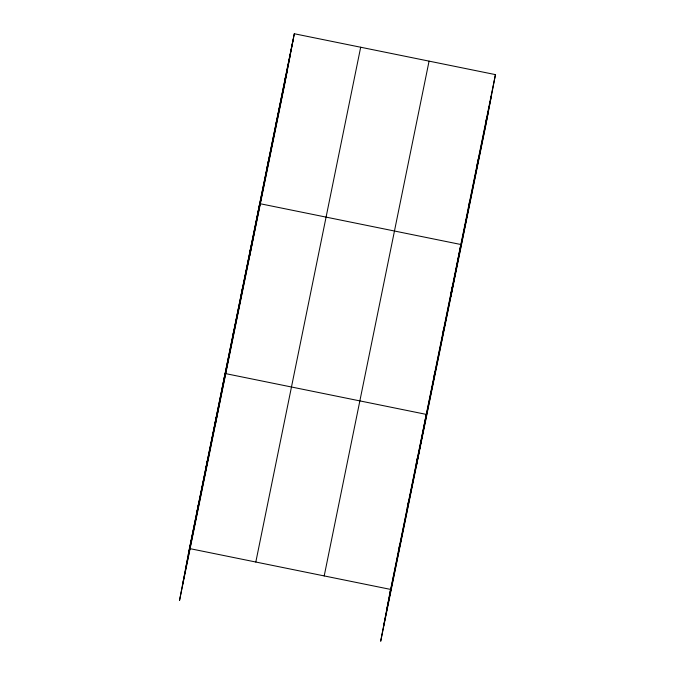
<?xml version="1.0" encoding="UTF-8"?>
<svg xmlns="http://www.w3.org/2000/svg" width="675" height="675" viewBox="0 0 675 675"><rect width="100%" height="100%" fill="white"/><g stroke="black" fill="none" stroke-linecap="round" stroke-linejoin="round"><path stroke-width="1.01" d="M189.439 548.539L179.55 600.379L284.42 85.59L294.308 33.75L495.45 74.621L485.561 126.461L380.692 641.25L390.58 589.41L189.439 548.539L294.308 33.75M197.201 510.832L198.349 504.782M206.111 467.075L207.267 461.025M215.03 423.318L216.177 417.268M215.207 425.351L225.096 373.511L426.237 414.382L416.348 466.222M232.597 337.087L233.744 331.045M241.245 294.621L242.401 288.571M249.893 252.146L251.049 246.105M249.817 255.471L259.706 203.631L460.839 244.502L450.951 296.342M267.199 167.206L268.355 161.165M275.856 124.74L277.012 118.69M284.504 82.266L285.66 76.224M398.334 551.703L399.49 545.653M407.253 507.946L408.409 501.896M416.163 464.181L417.319 458.139M433.73 377.958L434.886 371.908M442.387 335.483L443.542 329.442M451.035 293.017L452.191 286.968M468.34 208.077L469.496 202.028M476.997 165.603L478.145 159.562M485.646 123.137L486.802 117.087M188.283 554.588L293.161 39.8M185.397 569.7L290.275 54.911M182.427 585.267L287.305 70.478M255.817 562.03L360.686 47.233M324.202 575.927L429.072 61.13M389.424 595.46L495.45 74.621M386.539 610.571L491.417 95.774M383.569 626.138L488.447 111.35"/></g></svg>
